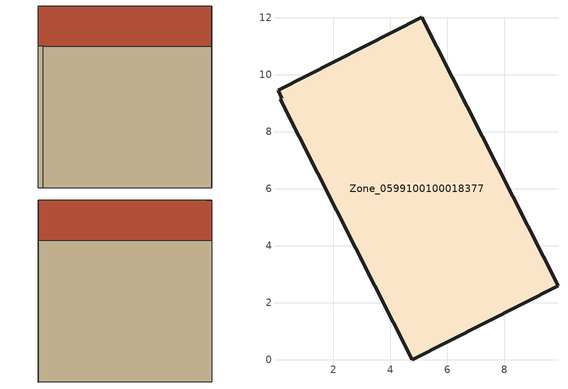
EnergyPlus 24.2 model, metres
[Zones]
Zone_0599100100018377
 floor ground (C_G): 0.06,9.45 5.11,12.01 9.89,2.59 4.78,0 0.14,9.14 0.2,9.18 z3.35
 wall outside (C_F): 9.89,2.59 5.11,12.01 0.06,9.45 0.2,9.18 0.14,9.14 4.78,0 9.89,2.59 z3.35:12.88
 roof outside (C_R): 5.11,12.01 0.06,9.45 0.2,9.18 0.14,9.14 4.78,0 9.89,2.59 z12.88
[BUILDING]
Pand.0599100100018377: North Axis=0; Terrain=City; Loads Convergence Tolerance Value=0.04; Temperature Convergence Tolerance Value=0.4; Solar Distribution=FullExterior; Maximum Number of Warmup Days=25; Minimum Number of Warmup Days=1
[Site:Location]
Rotterdam.The.Hague.AP_ZH_NLD Design_Conditions: Latitude=51.96; Longitude=4.45; Time Zone=1; Elevation=-4.5
[SITE:GROUNDTEMPERATURE:BUILDINGSURFACE]
18, 18, 18, 18, 18, 18, 18, 18, 18, 18, 18, 18
[MATERIAL] Thermal Absorptance=0.9; Solar Absorptance=0.7; Visible Absorptance=0.7
Name | Roughness | Thickness | Conductivity | Density | Specific Heat
G.TI.2015-2018 | MediumSmooth | 0.15 | 0.0428571 | 540 | 1210
F.TI.2015-2018 | Rough | 0.3 | 0.0666667 | 1920 | 840
R.TI.2015-2018 | MediumRough | 0.2 | 0.0333333 | 1500 | 1000
[CONSTRUCTION]
C_G: G.TI.2015-2018
C_F: F.TI.2015-2018
C_R: R.TI.2015-2018
[ZONE]
Zone_0599100100018377: Type=1; Multiplier=1; Ceiling Height=Autocalculate; Volume=Autocalculate; Floor Area=autocalculate; Part of Total Floor Area=Yes
[ZONEINFILTRATION:DESIGNFLOWRATE]
Infil_Zone_0599100100018377: Zone or ZoneList or Space or SpaceList=Zone_0599100100018377; Schedule=AlwaysOn; Design Flow Rate Calculation Method=Flow/Area; Flow Rate per Floor Area=0.0015; Constant Term Coefficient=1; Temperature Term Coefficient=0; Velocity Term Coefficient=0; Velocity Squared Term Coefficient=0
[HVACTEMPLATE:ZONE:IDEALLOADSAIRSYSTEM]
Zone_0599100100018377: Maximum Heating Supply Air Temperature=50; Minimum Cooling Supply Air Temperature=13; Maximum Heating Supply Air Humidity Ratio=0.0156; Minimum Cooling Supply Air Humidity Ratio=0.0077; Heating Limit=NoLimit; Cooling Limit=NoLimit; Dehumidification Control Type=ConstantSensibleHeatRatio; Cooling Sensible Heat Ratio=0.7; Dehumidification Setpoint=60; Humidification Control Type=None; Humidification Setpoint=30; Outdoor Air Method=None; Outdoor Air Flow Rate per Person=0.00944; Outdoor Air Flow Rate per Zone Floor Area=0; Outdoor Air Flow Rate per Zone=0; Demand Controlled Ventilation Type=None; Outdoor Air Economizer Type=NoEconomizer; Heat Recovery Type=None; Sensible Heat Recovery Effectiveness=0.7; Latent Heat Recovery Effectiveness=0.65
[ZONECONTROL:THERMOSTAT]
ThermostatControl_Zone_0599100100018377: Zone or ZoneList=Zone_0599100100018377; Control Type Schedule=DualSetpointControlType; Control 1=Thermostat_Zone_0599100100018377; Temperature Difference Between Cutout And Setpoint=0
[THERMOSTATSETPOINT:DUALSETPOINT]
Thermostat_Zone_0599100100018377: Heating Setpoint Temperature Schedule=HeatingSetpoint_Zone_0599100100018377; Cooling Setpoint Temperature Schedule=CoolingSetpoint_Zone_0599100100018377
[SCHEDULE:COMPACT]
HeatingSetpoint_Zone_0599100100018377: Through: 12/31, For: AllDays, Until: 24:00, 21
CoolingSetpoint_Zone_0599100100018377: Through: 12/31, For: AllDays, Until: 24:00, 24
DualSetpointControlType: Through: 12/31, For: AllDays, Until: 24:00, 4
AlwaysOn: Through: 12/31, For: AllDays, Until: 24:00, 1
